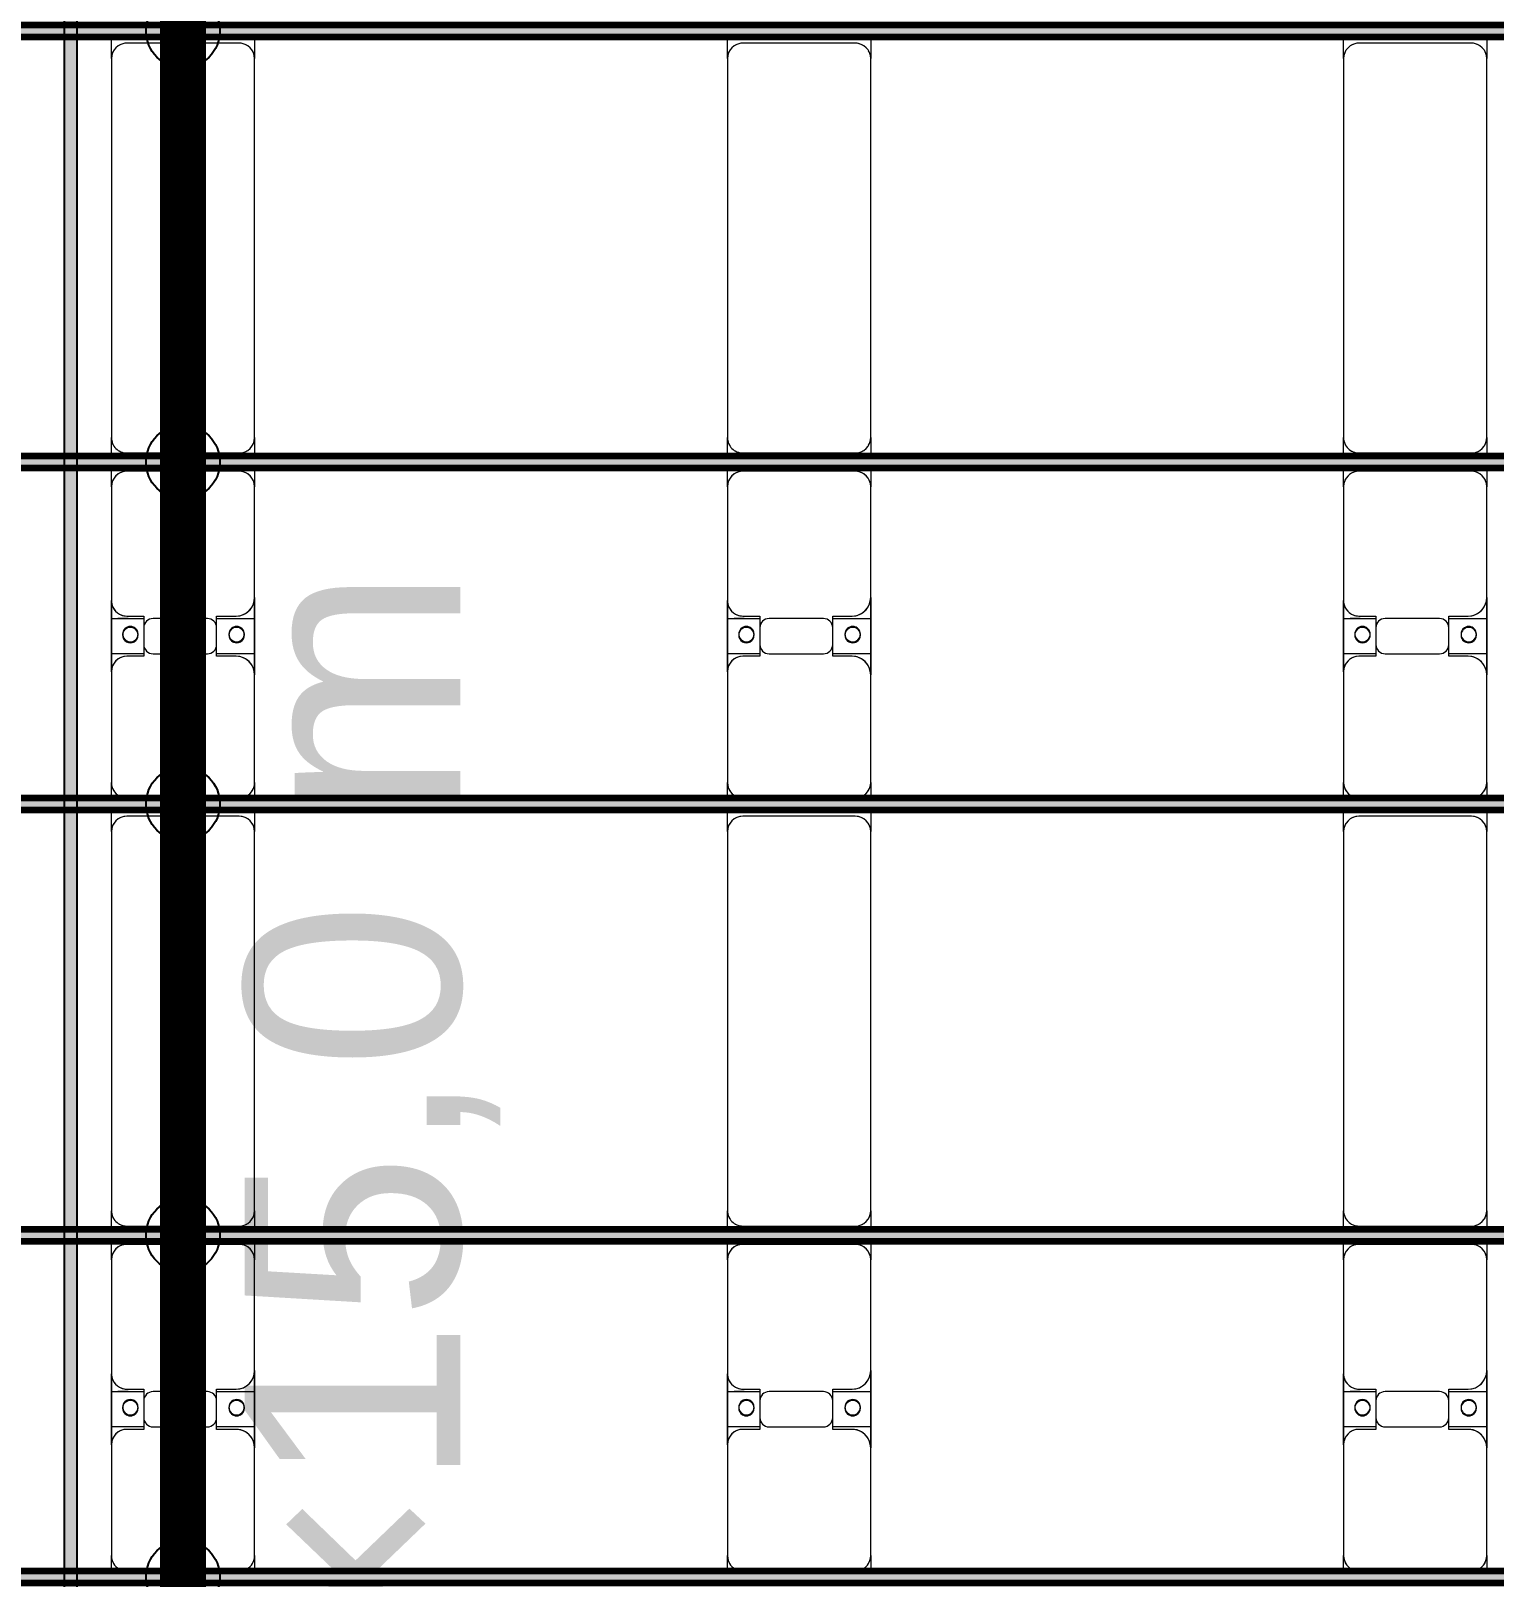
# Model space of a CAD drawing. Header units: millimetres. Extents: x -291190 to 146725, y 19759 to 185158.
# Drawn here: x 10327 to 15077, y 93333 to 98353 of the extents above; entities that cross this region are included whole.
import ezdxf

# ---------------------------------------------------------------- set-up
doc = ezdxf.new("R2010")
doc.units = ezdxf.units.MM
doc.layers.add('A-GENM', color=13, linetype='Continuous', lineweight=9)
doc.layers.add('S-BEAM', color=12, linetype='Continuous', lineweight=9)
doc.layers.add('GC-GHI CHU', color=2, linetype='Continuous')
doc.layers.add('GC-HOP 40x60 GIA CUONG', color=1, linetype='Continuous')
doc.styles.add('GC_VN', font='arial.ttf')

# ---------------------------------------------------------------- blocks, each defined once
blk = doc.blocks.new('Dai phao do pin - DẢI PHAO ĐỠ PIN-V8-KHUNG KẾT CẤU BÈ PIN 4')
at = {"layer": 'A-GENM', "color": 7}
for p, q in [((57039.9, 241.6), (57109.7, 241.6)), ((57039.9, 241.6), (57109.7, 241.6)), ((58340.3, 241.6), (57109.7, 241.6)), ((58340.3, 241.6), (58399.9, 241.6)), ((58340.3, 241.6), (58399.9, 241.6)), ((58439.9, 241.6), (58499.7, 241.6)), ((58439.9, 241.6), (58499.7, 241.6)), ((58859.7, 241.6), (58499.7, 241.6)), ((58859.7, 241.6), (59042.2, 241.6)), ((59042.2, 241.6), (58859.7, 241.6)), ((58927.8, 241.6), (59110.3, 241.6)), ((58927.8, 116.2), (58927.8, 241.6)), ((59110.3, 241.6), (58927.8, 241.6)), ((59042.2, 241.6), (59042.2, 116.2)), ((59460.3, 241.6), (59110.3, 241.6)), ((59460.3, 241.6), (59509.9, 241.6)), ((59460.3, 241.6), (59509.9, 241.6)), ((59549.9, 241.6), (59619.7, 241.6)), ((59549.9, 241.6), (59619.7, 241.6)), ((60850.3, 241.6), (59619.7, 241.6)), ((60850.3, 241.6), (60909.9, 241.6)), ((60850.3, 241.6), (60909.9, 241.6)), ((60949.9, 241.6), (61009.7, 241.6)), ((60949.9, 241.6), (61009.7, 241.6)), ((61369.7, 241.6), (61009.7, 241.6)), ((61369.7, 241.6), (61552.2, 241.6)), ((61552.2, 241.6), (61369.7, 241.6)), ((61437.8, 241.6), (61620.3, 241.6)), ((61437.8, 116.2), (61437.8, 241.6)), ((61620.3, 241.6), (61437.8, 241.6)), ((61552.2, 241.6), (61552.2, 116.2)), ((61970.3, 241.6), (61620.3, 241.6)), ((61970.3, 241.6), (62019.9, 241.6)), ((61970.3, 241.6), (62019.9, 241.6)), ((57059.7, 191.6), (57059.7, -173.4)), ((58390.3, -173.4), (58390.3, 191.6)), ((58449.7, 191.6), (58449.7, -173.4)), ((58919.7, 118.2), (58919.7, 181.6)), ((59050.3, 181.6), (59050.3, 118.2)), ((59569.7, 191.6), (59569.7, -173.4)), ((60900.3, -173.4), (60900.3, 191.6)), ((60959.7, 191.6), (60959.7, -173.4)), ((61429.7, 118.2), (61429.7, 181.6)), ((61560.3, 181.6), (61560.3, 118.2)), ((59012.2, 118.2), (58919.7, 118.2)), ((59050.3, 118.2), (58957.8, 118.2)), ((61522.2, 118.2), (61429.7, 118.2)), ((61560.3, 118.2), (61467.8, 118.2)), ((58927.8, 88.2), (58927.8, -88.2)), ((59042.2, -88.2), (59042.2, 88.2)), ((61437.8, 88.2), (61437.8, -88.2)), ((61552.2, -88.2), (61552.2, 88.2)), ((58919.7, -173.4), (58919.7, -118.2)), ((58919.7, -118.2), (59012.2, -118.2)), ((58927.8, -223.4), (58927.8, -116.2)), ((58957.8, -118.2), (59050.3, -118.2)), ((59042.2, -116.2), (59042.2, -223.4)), ((59050.3, -118.2), (59050.3, -173.4)), ((61429.7, -173.4), (61429.7, -118.2)), ((61429.7, -118.2), (61522.2, -118.2)), ((61437.8, -223.4), (61437.8, -116.2)), ((61467.8, -118.2), (61560.3, -118.2)), ((61552.2, -116.2), (61552.2, -223.4)), ((61560.3, -118.2), (61560.3, -173.4)), ((58927.8, -169.2), (58927.8, -201.3)), ((61437.8, -169.2), (61437.8, -201.3)), ((57109.7, -223.4), (57039.9, -223.4)), ((57109.7, -223.4), (57039.9, -223.4)), ((57109.7, -223.4), (58340.3, -223.4)), ((58399.9, -223.4), (58340.3, -223.4)), ((58399.9, -223.4), (58340.3, -223.4)), ((58499.7, -223.4), (58439.9, -223.4)), ((58499.7, -223.4), (58439.9, -223.4)), ((58499.7, -223.4), (58869.7, -223.4)), ((59042.2, -223.4), (58869.7, -223.4)), ((58869.7, -223.4), (59042.2, -223.4)), ((59100.3, -223.4), (58927.8, -223.4)), ((58927.8, -223.4), (59100.3, -223.4)), ((59100.3, -223.4), (59460.3, -223.4)), ((59509.9, -223.4), (59460.3, -223.4)), ((59509.9, -223.4), (59460.3, -223.4)), ((59619.7, -223.4), (59549.9, -223.4)), ((59619.7, -223.4), (59549.9, -223.4)), ((59619.7, -223.4), (60850.3, -223.4)), ((60909.9, -223.4), (60850.3, -223.4)), ((60909.9, -223.4), (60850.3, -223.4)), ((61009.7, -223.4), (60949.9, -223.4)), ((61009.7, -223.4), (60949.9, -223.4)), ((61009.7, -223.4), (61379.7, -223.4)), ((61552.2, -223.4), (61379.7, -223.4)), ((61379.7, -223.4), (61552.2, -223.4)), ((61610.3, -223.4), (61437.8, -223.4)), ((61437.8, -223.4), (61610.3, -223.4)), ((61610.3, -223.4), (61970.3, -223.4)), ((62019.9, -223.4), (61970.3, -223.4)), ((62019.9, -223.4), (61970.3, -223.4))]:
    blk.add_line(p, q, dxfattribs=at)
for centre, radius, start, end in [((57109.7, 191.6), 50, 90, 180), ((57109.7, 191.6), 50, 150, 180), ((57109.7, 191.6), 50, 105, 120), ((58340.3, 191.6), 50, 360, 90), ((58340.3, 191.6), 50, 60, 90), ((58340.3, 191.6), 50, 15, 30), ((58499.7, 191.6), 50, 90, 180), ((58499.7, 191.6), 50, 105, 180), ((58859.7, 181.6), 60, 360, 90), ((58859.7, 181.6), 60, 45, 60), ((58859.7, 181.6), 60, 360, 60), ((58859.7, 181.6), 60, 45, 60), ((58978.6, 183.2), 25, 0, 180), ((58978.6, 183.2), 25, 360, 165), ((58981.4, 183.2), 25, 0, 180), ((58981.4, 183.2), 25, 90, 180), ((58981.4, 183.2), 25, 15, 75), ((59110.3, 181.6), 60, 90, 180), ((59110.3, 181.6), 60, 120, 180), ((59460.3, 191.6), 50, 15, 90), ((59460.3, 191.6), 50, 15, 75), ((59619.7, 191.6), 50, 90, 180), ((59619.7, 191.6), 50, 150, 180), ((59619.7, 191.6), 50, 105, 120), ((60850.3, 191.6), 50, 360, 90), ((60850.3, 191.6), 50, 60, 90), ((60850.3, 191.6), 50, 15, 30), ((61009.7, 191.6), 50, 90, 180), ((61009.7, 191.6), 50, 105, 180), ((61369.7, 181.6), 60, 360, 90), ((61369.7, 181.6), 60, 45, 60), ((61369.7, 181.6), 60, 360, 60), ((61369.7, 181.6), 60, 45, 60), ((61488.6, 183.2), 25, 0, 180), ((61488.6, 183.2), 25, 360, 165), ((61491.4, 183.2), 25, 0, 180), ((61491.4, 183.2), 25, 90, 180), ((61491.4, 183.2), 25, 15, 75), ((61620.3, 181.6), 60, 90, 180), ((61620.3, 181.6), 60, 120, 180), ((61970.3, 191.6), 50, 15, 90), ((61970.3, 191.6), 50, 15, 75), ((58978.6, 183.2), 25, 180, 0), ((58981.4, 183.2), 25, 180, 0), ((58981.4, 183.2), 25, 180, 270), ((58978.6, 183.2), 25, 210, 255), ((58978.6, 183.2), 25, 270, 360), ((58981.4, 183.2), 25, 285, 330), ((61488.6, 183.2), 25, 180, 360), ((61491.4, 183.2), 25, 180, 0), ((61491.4, 183.2), 25, 180, 270), ((61488.6, 183.2), 25, 210, 255), ((61488.6, 183.2), 25, 270, 360), ((61491.4, 183.2), 25, 285, 330), ((58957.8, 88.2), 30, 90, 180), ((59012.2, 88.2), 30, 360, 90), ((61467.8, 88.2), 30, 90, 180), ((61522.2, 88.2), 30, 360, 90), ((58957.8, -88.2), 30, 180, 270), ((59012.2, -88.2), 30, 270, 360), ((61467.8, -88.2), 30, 180, 270), ((61522.2, -88.2), 30, 270, 360), ((58978.6, -161.8), 25, 0, 180), ((58978.6, -161.8), 25, 105, 165), ((58981.4, -161.8), 25, 0, 180), ((58981.4, -161.8), 25, 105, 180), ((58978.6, -161.8), 25, 360, 75), ((58981.4, -161.8), 25, 15, 75), ((61488.6, -161.8), 25, 0, 180), ((61488.6, -161.8), 25, 105, 165), ((61491.4, -161.8), 25, 0, 180), ((61491.4, -161.8), 25, 105, 180), ((61488.6, -161.8), 25, 360, 75), ((61491.4, -161.8), 25, 15, 75), ((57109.7, -173.4), 50, 180, 270), ((57109.7, -173.4), 50, 180, 210), ((58340.3, -173.4), 50, 270, 360), ((58340.3, -173.4), 50, 330, 360), ((58499.7, -173.4), 50, 180, 270), ((58499.7, -173.4), 50, 180, 255), ((58869.7, -173.4), 50, 270, 360), ((58869.7, -173.4), 50, 285, 360), ((58869.7, -173.4), 50, 315, 0), ((58869.7, -173.4), 50, 315, 0), ((58978.6, -161.8), 25, 180, 0), ((58978.6, -161.8), 25, 195, 360), ((58981.4, -161.8), 25, 180, 360), ((58981.4, -161.8), 25, 180, 270), ((58981.4, -161.8), 25, 285, 345), ((59100.3, -173.4), 50, 180, 270), ((59100.3, -173.4), 50, 180, 255), ((59100.3, -173.4), 50, 210, 225), ((59100.3, -173.4), 50, 210, 225), ((59460.3, -173.4), 50, 270, 345), ((59460.3, -173.4), 50, 285, 345), ((59619.7, -173.4), 50, 180, 270), ((59619.7, -173.4), 50, 180, 210), ((60850.3, -173.4), 50, 270, 360), ((60850.3, -173.4), 50, 330, 360), ((61009.7, -173.4), 50, 180, 270), ((61009.7, -173.4), 50, 180, 255), ((61379.7, -173.4), 50, 270, 360), ((61379.7, -173.4), 50, 285, 360), ((61379.7, -173.4), 50, 315, 0), ((61379.7, -173.4), 50, 315, 0), ((61488.6, -161.8), 25, 180, 360), ((61488.6, -161.8), 25, 195, 360), ((61491.4, -161.8), 25, 180, 360), ((61491.4, -161.8), 25, 180, 270), ((61491.4, -161.8), 25, 285, 345), ((61610.3, -173.4), 50, 180, 270), ((61610.3, -173.4), 50, 180, 255), ((61610.3, -173.4), 50, 210, 225), ((61610.3, -173.4), 50, 210, 225), ((61970.3, -173.4), 50, 270, 345), ((61970.3, -173.4), 50, 285, 345), ((57109.7, -173.4), 50, 240, 270), ((58340.3, -173.4), 50, 285, 300), ((59619.7, -173.4), 50, 240, 270), ((60850.3, -173.4), 50, 285, 300)]:
    blk.add_arc(centre, radius, start, end, dxfattribs=at)
blk = doc.blocks.new('Dai phao do pin - DẢI PHAO ĐỠ PIN-51784-KHUNG KẾT CẤU BÈ PIN 4')
at = {"layer": 'A-GENM', "color": 7}
for p, q in [((57039.9, 241.6), (57109.7, 241.6)), ((57039.9, 241.6), (57109.7, 241.6)), ((58340.3, 241.6), (57109.7, 241.6)), ((58340.3, 241.6), (58399.9, 241.6)), ((58340.3, 241.6), (58399.9, 241.6)), ((58439.9, 241.6), (58499.7, 241.6)), ((58439.9, 241.6), (58499.7, 241.6)), ((58859.7, 241.6), (58499.7, 241.6)), ((58859.7, 241.6), (59042.2, 241.6)), ((59042.2, 241.6), (58859.7, 241.6)), ((58927.8, 241.6), (59110.3, 241.6)), ((58927.8, 116.2), (58927.8, 241.6)), ((59110.3, 241.6), (58927.8, 241.6)), ((59042.2, 241.6), (59042.2, 116.2)), ((59460.3, 241.6), (59110.3, 241.6)), ((59460.3, 241.6), (59509.9, 241.6)), ((59460.3, 241.6), (59509.9, 241.6)), ((59549.9, 241.6), (59619.7, 241.6)), ((59549.9, 241.6), (59619.7, 241.6)), ((60850.3, 241.6), (59619.7, 241.6)), ((60850.3, 241.6), (60909.9, 241.6)), ((60850.3, 241.6), (60909.9, 241.6)), ((60949.9, 241.6), (61009.7, 241.6)), ((60949.9, 241.6), (61009.7, 241.6)), ((61369.7, 241.6), (61009.7, 241.6)), ((61369.7, 241.6), (61552.2, 241.6)), ((61552.2, 241.6), (61369.7, 241.6)), ((61437.8, 241.6), (61620.3, 241.6)), ((61437.8, 116.2), (61437.8, 241.6)), ((61620.3, 241.6), (61437.8, 241.6)), ((61552.2, 241.6), (61552.2, 116.2)), ((61970.3, 241.6), (61620.3, 241.6)), ((61970.3, 241.6), (62019.9, 241.6)), ((61970.3, 241.6), (62019.9, 241.6)), ((57059.7, 191.6), (57059.7, -173.4)), ((58390.3, -173.4), (58390.3, 191.6)), ((58449.7, 191.6), (58449.7, -173.4)), ((58919.7, 118.2), (58919.7, 181.6)), ((59050.3, 181.6), (59050.3, 118.2)), ((59569.7, 191.6), (59569.7, -173.4)), ((60900.3, -173.4), (60900.3, 191.6)), ((60959.7, 191.6), (60959.7, -173.4)), ((61429.7, 118.2), (61429.7, 181.6)), ((61560.3, 181.6), (61560.3, 118.2)), ((59012.2, 118.2), (58919.7, 118.2)), ((59050.3, 118.2), (58957.8, 118.2)), ((61522.2, 118.2), (61429.7, 118.2)), ((61560.3, 118.2), (61467.8, 118.2)), ((58927.8, 88.2), (58927.8, -88.2)), ((59042.2, -88.2), (59042.2, 88.2)), ((61437.8, 88.2), (61437.8, -88.2)), ((61552.2, -88.2), (61552.2, 88.2)), ((58919.7, -173.4), (58919.7, -118.2)), ((58919.7, -118.2), (59012.2, -118.2)), ((58927.8, -223.4), (58927.8, -116.2)), ((58957.8, -118.2), (59050.3, -118.2)), ((59042.2, -116.2), (59042.2, -223.4)), ((59050.3, -118.2), (59050.3, -173.4)), ((61429.7, -173.4), (61429.7, -118.2)), ((61429.7, -118.2), (61522.2, -118.2)), ((61437.8, -223.4), (61437.8, -116.2)), ((61467.8, -118.2), (61560.3, -118.2)), ((61552.2, -116.2), (61552.2, -223.4)), ((61560.3, -118.2), (61560.3, -173.4)), ((58927.8, -169.2), (58927.8, -202)), ((61437.8, -169.2), (61437.8, -202)), ((57109.7, -223.4), (57039.9, -223.4)), ((57109.7, -223.4), (57039.9, -223.4)), ((57109.7, -223.4), (58340.3, -223.4)), ((58399.9, -223.4), (58340.3, -223.4)), ((58399.9, -223.4), (58340.3, -223.4)), ((58499.7, -223.4), (58439.9, -223.4)), ((58499.7, -223.4), (58439.9, -223.4)), ((58499.7, -223.4), (58869.7, -223.4)), ((59042.2, -223.4), (58869.7, -223.4)), ((58869.7, -223.4), (59042.2, -223.4)), ((59100.3, -223.4), (58927.8, -223.4)), ((58927.8, -223.4), (59100.3, -223.4)), ((59100.3, -223.4), (59460.3, -223.4)), ((59509.9, -223.4), (59460.3, -223.4)), ((59509.9, -223.4), (59460.3, -223.4)), ((59619.7, -223.4), (59549.9, -223.4)), ((59619.7, -223.4), (59549.9, -223.4)), ((59619.7, -223.4), (60850.3, -223.4)), ((60909.9, -223.4), (60850.3, -223.4)), ((60909.9, -223.4), (60850.3, -223.4)), ((61009.7, -223.4), (60949.9, -223.4)), ((61009.7, -223.4), (60949.9, -223.4)), ((61009.7, -223.4), (61379.7, -223.4)), ((61552.2, -223.4), (61379.7, -223.4)), ((61379.7, -223.4), (61552.2, -223.4)), ((61610.3, -223.4), (61437.8, -223.4)), ((61437.8, -223.4), (61610.3, -223.4)), ((61610.3, -223.4), (61970.3, -223.4)), ((62019.9, -223.4), (61970.3, -223.4)), ((62019.9, -223.4), (61970.3, -223.4))]:
    blk.add_line(p, q, dxfattribs=at)
for centre, radius, start, end in [((57109.7, 191.6), 50, 90, 180), ((57109.7, 191.6), 50, 150, 180), ((57109.7, 191.6), 50, 105, 120), ((58340.3, 191.6), 50, 360, 90), ((58340.3, 191.6), 50, 60, 90), ((58340.3, 191.6), 50, 15, 30), ((58499.7, 191.6), 50, 90, 180), ((58499.7, 191.6), 50, 105, 180), ((58859.7, 181.6), 60, 360, 90), ((58859.7, 181.6), 60, 45, 60), ((58859.7, 181.6), 60, 360, 60), ((58859.7, 181.6), 60, 45, 60), ((58978.6, 183.2), 25, 0, 180), ((58978.6, 183.2), 25, 360, 165), ((58981.4, 183.2), 25, 0, 180), ((58981.4, 183.2), 25, 90, 180), ((58981.4, 183.2), 25, 15, 75), ((59110.3, 181.6), 60, 90, 180), ((59110.3, 181.6), 60, 120, 180), ((59460.3, 191.6), 50, 15, 90), ((59460.3, 191.6), 50, 15, 75), ((59619.7, 191.6), 50, 90, 180), ((59619.7, 191.6), 50, 150, 180), ((59619.7, 191.6), 50, 105, 120), ((60850.3, 191.6), 50, 360, 90), ((60850.3, 191.6), 50, 60, 90), ((60850.3, 191.6), 50, 15, 30), ((61009.7, 191.6), 50, 90, 180), ((61009.7, 191.6), 50, 105, 180), ((61369.7, 181.6), 60, 360, 90), ((61369.7, 181.6), 60, 45, 60), ((61369.7, 181.6), 60, 360, 60), ((61369.7, 181.6), 60, 45, 60), ((61488.6, 183.2), 25, 0, 180), ((61488.6, 183.2), 25, 360, 165), ((61491.4, 183.2), 25, 0, 180), ((61491.4, 183.2), 25, 90, 180), ((61491.4, 183.2), 25, 15, 75), ((61620.3, 181.6), 60, 90, 180), ((61620.3, 181.6), 60, 120, 180), ((61970.3, 191.6), 50, 15, 90), ((61970.3, 191.6), 50, 15, 75), ((58978.6, 183.2), 25, 180, 0), ((58981.4, 183.2), 25, 180, 0), ((58981.4, 183.2), 25, 180, 270), ((58978.6, 183.2), 25, 210, 255), ((58978.6, 183.2), 25, 270, 360), ((58981.4, 183.2), 25, 285, 330), ((61488.6, 183.2), 25, 180, 360), ((61491.4, 183.2), 25, 180, 0), ((61491.4, 183.2), 25, 180, 270), ((61488.6, 183.2), 25, 210, 255), ((61488.6, 183.2), 25, 270, 360), ((61491.4, 183.2), 25, 285, 330), ((58957.8, 88.2), 30, 90, 180), ((59012.2, 88.2), 30, 360, 90), ((61467.8, 88.2), 30, 90, 180), ((61522.2, 88.2), 30, 360, 90), ((58957.8, -88.2), 30, 180, 270), ((59012.2, -88.2), 30, 270, 360), ((61467.8, -88.2), 30, 180, 270), ((61522.2, -88.2), 30, 270, 360), ((58978.6, -161.8), 25, 0, 180), ((58978.6, -161.8), 25, 105, 165), ((58981.4, -161.8), 25, 0, 180), ((58981.4, -161.8), 25, 105, 180), ((58978.6, -161.8), 25, 360, 75), ((58981.4, -161.8), 25, 15, 75), ((61488.6, -161.8), 25, 0, 180), ((61488.6, -161.8), 25, 105, 165), ((61491.4, -161.8), 25, 0, 180), ((61491.4, -161.8), 25, 105, 180), ((61488.6, -161.8), 25, 360, 75), ((61491.4, -161.8), 25, 15, 75), ((57109.7, -173.4), 50, 180, 270), ((57109.7, -173.4), 50, 180, 210), ((58340.3, -173.4), 50, 270, 360), ((58340.3, -173.4), 50, 330, 360), ((58499.7, -173.4), 50, 180, 270), ((58499.7, -173.4), 50, 180, 255), ((58869.7, -173.4), 50, 270, 360), ((58869.7, -173.4), 50, 285, 360), ((58869.7, -173.4), 50, 315, 0), ((58869.7, -173.4), 50, 315, 0), ((58978.6, -161.8), 25, 180, 0), ((58978.6, -161.8), 25, 195, 360), ((58981.4, -161.8), 25, 180, 360), ((58981.4, -161.8), 25, 180, 270), ((58981.4, -161.8), 25, 285, 345), ((59100.3, -173.4), 50, 180, 270), ((59100.3, -173.4), 50, 180, 255), ((59100.3, -173.4), 50, 210, 225), ((59100.3, -173.4), 50, 210, 225), ((59460.3, -173.4), 50, 270, 345), ((59460.3, -173.4), 50, 285, 345), ((59619.7, -173.4), 50, 180, 270), ((59619.7, -173.4), 50, 180, 210), ((60850.3, -173.4), 50, 270, 360), ((60850.3, -173.4), 50, 330, 360), ((61009.7, -173.4), 50, 180, 270), ((61009.7, -173.4), 50, 180, 255), ((61379.7, -173.4), 50, 270, 360), ((61379.7, -173.4), 50, 285, 360), ((61379.7, -173.4), 50, 315, 0), ((61379.7, -173.4), 50, 315, 0), ((61488.6, -161.8), 25, 180, 360), ((61488.6, -161.8), 25, 195, 360), ((61491.4, -161.8), 25, 180, 360), ((61491.4, -161.8), 25, 180, 270), ((61491.4, -161.8), 25, 285, 345), ((61610.3, -173.4), 50, 180, 270), ((61610.3, -173.4), 50, 180, 255), ((61610.3, -173.4), 50, 210, 225), ((61610.3, -173.4), 50, 210, 225), ((61970.3, -173.4), 50, 270, 345), ((61970.3, -173.4), 50, 285, 345), ((57109.7, -173.4), 50, 240, 270), ((58340.3, -173.4), 50, 285, 300), ((59619.7, -173.4), 50, 240, 270), ((60850.3, -173.4), 50, 285, 300)]:
    blk.add_arc(centre, radius, start, end, dxfattribs=at)
blk = doc.blocks.new('Dai phao do pin - DẢI PHAO ĐỠ PIN-V9-KHUNG KẾT CẤU BÈ PIN 4')
at = {"layer": 'A-GENM', "color": 7}
for p, q in [((57039.9, 241.6), (57109.7, 241.6)), ((57039.9, 241.6), (57109.7, 241.6)), ((58340.3, 241.6), (57109.7, 241.6)), ((58340.3, 241.6), (58399.9, 241.6)), ((58340.3, 241.6), (58399.9, 241.6)), ((58439.9, 241.6), (58499.7, 241.6)), ((58439.9, 241.6), (58499.7, 241.6)), ((58859.7, 241.6), (58499.7, 241.6)), ((58859.7, 241.6), (59042.2, 241.6)), ((59042.2, 241.6), (58859.7, 241.6)), ((58927.8, 241.6), (59110.3, 241.6)), ((58927.8, 116.2), (58927.8, 241.6)), ((59110.3, 241.6), (58927.8, 241.6)), ((59042.2, 241.6), (59042.2, 116.2)), ((59460.3, 241.6), (59110.3, 241.6)), ((59460.3, 241.6), (59509.9, 241.6)), ((59460.3, 241.6), (59509.9, 241.6)), ((59549.9, 241.6), (59619.7, 241.6)), ((59549.9, 241.6), (59619.7, 241.6)), ((60850.3, 241.6), (59619.7, 241.6)), ((60850.3, 241.6), (60909.9, 241.6)), ((60850.3, 241.6), (60909.9, 241.6)), ((60949.9, 241.6), (61009.7, 241.6)), ((60949.9, 241.6), (61009.7, 241.6)), ((61369.7, 241.6), (61009.7, 241.6)), ((61369.7, 241.6), (61552.2, 241.6)), ((61552.2, 241.6), (61369.7, 241.6)), ((61437.8, 241.6), (61620.3, 241.6)), ((61437.8, 116.2), (61437.8, 241.6)), ((61620.3, 241.6), (61437.8, 241.6)), ((61552.2, 241.6), (61552.2, 116.2)), ((61970.3, 241.6), (61620.3, 241.6)), ((61970.3, 241.6), (62019.9, 241.6)), ((61970.3, 241.6), (62019.9, 241.6)), ((57059.7, 191.6), (57059.7, -173.4)), ((58390.3, -173.4), (58390.3, 191.6)), ((58449.7, 191.6), (58449.7, -173.4)), ((58919.7, 118.2), (58919.7, 181.6)), ((59050.3, 181.6), (59050.3, 118.2)), ((59569.7, 191.6), (59569.7, -173.4)), ((60900.3, -173.4), (60900.3, 191.6)), ((60959.7, 191.6), (60959.7, -173.4)), ((61429.7, 118.2), (61429.7, 181.6)), ((61560.3, 181.6), (61560.3, 118.2)), ((59012.2, 118.2), (58919.7, 118.2)), ((59050.3, 118.2), (58957.8, 118.2)), ((61522.2, 118.2), (61429.7, 118.2)), ((61560.3, 118.2), (61467.8, 118.2)), ((58927.8, 88.2), (58927.8, -88.2)), ((59042.2, -88.2), (59042.2, 88.2)), ((61437.8, 88.2), (61437.8, -88.2)), ((61552.2, -88.2), (61552.2, 88.2)), ((58919.7, -173.4), (58919.7, -118.2)), ((58919.7, -118.2), (59012.2, -118.2)), ((58927.8, -223.4), (58927.8, -116.2)), ((58957.8, -118.2), (59050.3, -118.2)), ((59042.2, -116.2), (59042.2, -223.4)), ((59050.3, -118.2), (59050.3, -173.4)), ((61429.7, -173.4), (61429.7, -118.2)), ((61429.7, -118.2), (61522.2, -118.2)), ((61437.8, -223.4), (61437.8, -116.2)), ((61467.8, -118.2), (61560.3, -118.2)), ((61552.2, -116.2), (61552.2, -223.4)), ((61560.3, -118.2), (61560.3, -173.4)), ((58927.8, -169.2), (58927.8, -202)), ((61437.8, -169.2), (61437.8, -202)), ((57109.7, -223.4), (57039.9, -223.4)), ((57109.7, -223.4), (57039.9, -223.4)), ((57109.7, -223.4), (58340.3, -223.4)), ((58399.9, -223.4), (58340.3, -223.4)), ((58399.9, -223.4), (58340.3, -223.4)), ((58499.7, -223.4), (58439.9, -223.4)), ((58499.7, -223.4), (58439.9, -223.4)), ((58499.7, -223.4), (58869.7, -223.4)), ((59042.2, -223.4), (58869.7, -223.4)), ((58869.7, -223.4), (59042.2, -223.4)), ((59100.3, -223.4), (58927.8, -223.4)), ((58927.8, -223.4), (59100.3, -223.4)), ((59100.3, -223.4), (59460.3, -223.4)), ((59509.9, -223.4), (59460.3, -223.4)), ((59509.9, -223.4), (59460.3, -223.4)), ((59619.7, -223.4), (59549.9, -223.4)), ((59619.7, -223.4), (59549.9, -223.4)), ((59619.7, -223.4), (60850.3, -223.4)), ((60909.9, -223.4), (60850.3, -223.4)), ((60909.9, -223.4), (60850.3, -223.4)), ((61009.7, -223.4), (60949.9, -223.4)), ((61009.7, -223.4), (60949.9, -223.4)), ((61009.7, -223.4), (61379.7, -223.4)), ((61552.2, -223.4), (61379.7, -223.4)), ((61379.7, -223.4), (61552.2, -223.4)), ((61610.3, -223.4), (61437.8, -223.4)), ((61437.8, -223.4), (61610.3, -223.4)), ((61610.3, -223.4), (61970.3, -223.4)), ((62019.9, -223.4), (61970.3, -223.4)), ((62019.9, -223.4), (61970.3, -223.4))]:
    blk.add_line(p, q, dxfattribs=at)
for centre, radius, start, end in [((57109.7, 191.6), 50, 90, 180), ((57109.7, 191.6), 50, 150, 180), ((57109.7, 191.6), 50, 105, 120), ((58340.3, 191.6), 50, 360, 90), ((58340.3, 191.6), 50, 60, 90), ((58340.3, 191.6), 50, 15, 30), ((58499.7, 191.6), 50, 90, 180), ((58499.7, 191.6), 50, 105, 180), ((58859.7, 181.6), 60, 360, 90), ((58859.7, 181.6), 60, 45, 60), ((58859.7, 181.6), 60, 360, 60), ((58859.7, 181.6), 60, 45, 60), ((58978.6, 183.2), 25, 0, 180), ((58978.6, 183.2), 25, 360, 165), ((58981.4, 183.2), 25, 0, 180), ((58981.4, 183.2), 25, 90, 180), ((58981.4, 183.2), 25, 15, 75), ((59110.3, 181.6), 60, 90, 180), ((59110.3, 181.6), 60, 120, 180), ((59460.3, 191.6), 50, 15, 90), ((59460.3, 191.6), 50, 15, 75), ((59619.7, 191.6), 50, 90, 180), ((59619.7, 191.6), 50, 150, 180), ((59619.7, 191.6), 50, 105, 120), ((60850.3, 191.6), 50, 360, 90), ((60850.3, 191.6), 50, 60, 90), ((60850.3, 191.6), 50, 15, 30), ((61009.7, 191.6), 50, 90, 180), ((61009.7, 191.6), 50, 105, 180), ((61369.7, 181.6), 60, 360, 90), ((61369.7, 181.6), 60, 45, 60), ((61369.7, 181.6), 60, 360, 60), ((61369.7, 181.6), 60, 45, 60), ((61488.6, 183.2), 25, 0, 180), ((61488.6, 183.2), 25, 360, 165), ((61491.4, 183.2), 25, 0, 180), ((61491.4, 183.2), 25, 90, 180), ((61491.4, 183.2), 25, 15, 75), ((61620.3, 181.6), 60, 90, 180), ((61620.3, 181.6), 60, 120, 180), ((61970.3, 191.6), 50, 15, 90), ((61970.3, 191.6), 50, 15, 75), ((58978.6, 183.2), 25, 180, 0), ((58981.4, 183.2), 25, 180, 0), ((58981.4, 183.2), 25, 180, 270), ((58978.6, 183.2), 25, 210, 255), ((58978.6, 183.2), 25, 270, 360), ((58981.4, 183.2), 25, 285, 330), ((61488.6, 183.2), 25, 180, 360), ((61491.4, 183.2), 25, 180, 0), ((61491.4, 183.2), 25, 180, 270), ((61488.6, 183.2), 25, 210, 255), ((61488.6, 183.2), 25, 270, 360), ((61491.4, 183.2), 25, 285, 330), ((58957.8, 88.2), 30, 90, 180), ((59012.2, 88.2), 30, 360, 90), ((61467.8, 88.2), 30, 90, 180), ((61522.2, 88.2), 30, 360, 90), ((58957.8, -88.2), 30, 180, 270), ((59012.2, -88.2), 30, 270, 360), ((61467.8, -88.2), 30, 180, 270), ((61522.2, -88.2), 30, 270, 360), ((58978.6, -161.8), 25, 0, 180), ((58978.6, -161.8), 25, 105, 165), ((58981.4, -161.8), 25, 0, 180), ((58981.4, -161.8), 25, 105, 180), ((58978.6, -161.8), 25, 360, 75), ((58981.4, -161.8), 25, 15, 75), ((61488.6, -161.8), 25, 0, 180), ((61488.6, -161.8), 25, 105, 165), ((61491.4, -161.8), 25, 0, 180), ((61491.4, -161.8), 25, 105, 180), ((61488.6, -161.8), 25, 360, 75), ((61491.4, -161.8), 25, 15, 75), ((57109.7, -173.4), 50, 180, 270), ((57109.7, -173.4), 50, 180, 210), ((58340.3, -173.4), 50, 270, 360), ((58340.3, -173.4), 50, 330, 360), ((58499.7, -173.4), 50, 180, 270), ((58499.7, -173.4), 50, 180, 255), ((58869.7, -173.4), 50, 270, 360), ((58869.7, -173.4), 50, 285, 360), ((58869.7, -173.4), 50, 315, 0), ((58869.7, -173.4), 50, 315, 0), ((58978.6, -161.8), 25, 180, 0), ((58978.6, -161.8), 25, 195, 360), ((58981.4, -161.8), 25, 180, 360), ((58981.4, -161.8), 25, 180, 270), ((58981.4, -161.8), 25, 285, 345), ((59100.3, -173.4), 50, 180, 270), ((59100.3, -173.4), 50, 180, 255), ((59100.3, -173.4), 50, 210, 225), ((59100.3, -173.4), 50, 210, 225), ((59460.3, -173.4), 50, 270, 345), ((59460.3, -173.4), 50, 285, 345), ((59619.7, -173.4), 50, 180, 270), ((59619.7, -173.4), 50, 180, 210), ((60850.3, -173.4), 50, 270, 360), ((60850.3, -173.4), 50, 330, 360), ((61009.7, -173.4), 50, 180, 270), ((61009.7, -173.4), 50, 180, 255), ((61379.7, -173.4), 50, 270, 360), ((61379.7, -173.4), 50, 285, 360), ((61379.7, -173.4), 50, 315, 0), ((61379.7, -173.4), 50, 315, 0), ((61488.6, -161.8), 25, 180, 360), ((61488.6, -161.8), 25, 195, 360), ((61491.4, -161.8), 25, 180, 360), ((61491.4, -161.8), 25, 180, 270), ((61491.4, -161.8), 25, 285, 345), ((61610.3, -173.4), 50, 180, 270), ((61610.3, -173.4), 50, 180, 255), ((61610.3, -173.4), 50, 210, 225), ((61610.3, -173.4), 50, 210, 225), ((61970.3, -173.4), 50, 270, 345), ((61970.3, -173.4), 50, 285, 345), ((57109.7, -173.4), 50, 240, 270), ((58340.3, -173.4), 50, 285, 300), ((59619.7, -173.4), 50, 240, 270), ((60850.3, -173.4), 50, 285, 300)]:
    blk.add_arc(centre, radius, start, end, dxfattribs=at)
blk = doc.blocks.new('Dầm C52 - Dầm C52-73882-KHUNG KẾT CẤU BÈ PIN 4')
at = {"layer": 'S-BEAM', "lineweight": 140}
blk.add_hatch(color=1, dxfattribs=at).paths.add_polyline_path([(-173700.3, 20), (-174539.9, 20), (-174539.9, -20), (174500.8, -20), (174500.8, 20), (-172791.8, 20)])
at = {"layer": 'S-BEAM', "color": 1, "lineweight": 140}
for p, q in [((-174539.9, 20), (174500.8, 20)), ((174500.8, -20), (-174539.9, -20))]:
    blk.add_line(p, q, dxfattribs=at)
blk = doc.blocks.new('Dầm C52 - Dầm C52-V25-KHUNG KẾT CẤU BÈ PIN 4')
at = {"layer": 'S-BEAM', "lineweight": 140}
blk.add_hatch(color=1, dxfattribs=at).paths.add_polyline_path([(-173700.3, 20), (-174539.9, 20), (-174539.9, -20), (174539.9, -20), (174539.9, 20), (-172791.8, 20)])
at = {"layer": 'S-BEAM', "color": 1, "lineweight": 140}
for p, q in [((-174539.9, 20), (174539.9, 20)), ((174539.9, -20), (-174539.9, -20))]:
    blk.add_line(p, q, dxfattribs=at)
blk = doc.blocks.new('Dầm C52 - Hộp 40x60-62905-KHUNG KẾT CẤU BÈ PIN 4')
at = {"layer": 'S-BEAM', "lineweight": 25}
blk.add_hatch(color=4, dxfattribs=at).paths.add_polyline_path([(-37712.2, -20), (37712.2, -20), (37712.2, 20), (-37712.2, 20)])
at = {"layer": 'S-BEAM', "color": 4, "lineweight": 25}
for p, q in [((-37712.2, 20), (37712.2, 20)), ((37712.2, -20), (-37712.2, -20))]:
    blk.add_line(p, q, dxfattribs=at)

msp = doc.modelspace()

# ---------------------------------------------------------------- linework, layer by layer
at = {"layer": 'GC-HOP 40x60 GIA CUONG', "const_width": 150}
msp.add_lwpolyline([(10820.3, 84311.7), (10820.3, 99311.7)], dxfattribs=at)
at = {"layer": 'GC-HOP 40x60 GIA CUONG'}
for centre in [(10820.3, 98353.3), (10820.3, 96953.3), (10820.3, 95843.3), (10820.3, 94443.3), (10820.3, 93333.3)]:
    msp.add_circle(centre, 120, dxfattribs=at)

# ---------------------------------------------------------------- block references
at = {"layer": 'A-GENM', "color": 7, "rotation": 269.9999999999996}
for name, p in [('Dai phao do pin - DẢI PHAO ĐỠ PIN-V9-KHUNG KẾT CẤU BÈ PIN 4', (10811.3, 155373.2)), ('Dai phao do pin - DẢI PHAO ĐỠ PIN-51784-KHUNG KẾT CẤU BÈ PIN 4', (12811.3, 155373.2)), ('Dai phao do pin - DẢI PHAO ĐỠ PIN-V8-KHUNG KẾT CẤU BÈ PIN 4', (14811.3, 155373.2))]:
    msp.add_blockref(name, p, dxfattribs=at)
at = {"layer": 'S-BEAM', "color": 4, "lineweight": 25, "rotation": 89.99999999999977}
msp.add_blockref('Dầm C52 - Hộp 40x60-62905-KHUNG KẾT CẤU BÈ PIN 4', (10456.2, 121504.6), dxfattribs=at)
at = {"layer": 'S-BEAM', "color": 1, "lineweight": 140, "rotation": 180}
for name, p in [('Dầm C52 - Dầm C52-73882-KHUNG KẾT CẤU BÈ PIN 4', (-109123.8, 98353.3)), ('Dầm C52 - Dầm C52-V25-KHUNG KẾT CẤU BÈ PIN 4', (-109123.8, 96953.3)), ('Dầm C52 - Dầm C52-73882-KHUNG KẾT CẤU BÈ PIN 4', (-109123.8, 95843.3)), ('Dầm C52 - Dầm C52-V25-KHUNG KẾT CẤU BÈ PIN 4', (-109123.8, 94443.3)), ('Dầm C52 - Dầm C52-73882-KHUNG KẾT CẤU BÈ PIN 4', (-109123.8, 93333.3))]:
    msp.add_blockref(name, p, dxfattribs=at)

# ---------------------------------------------------------------- texts
at = {"layer": 'GC-GHI CHU', "style": 'GC_VN'}
msp.add_text('B4-100: 1×15,0 m', height=700, rotation=90, dxfattribs=at).set_placement((11720.3, 88811.7))

doc.saveas('drawing.dxf')
